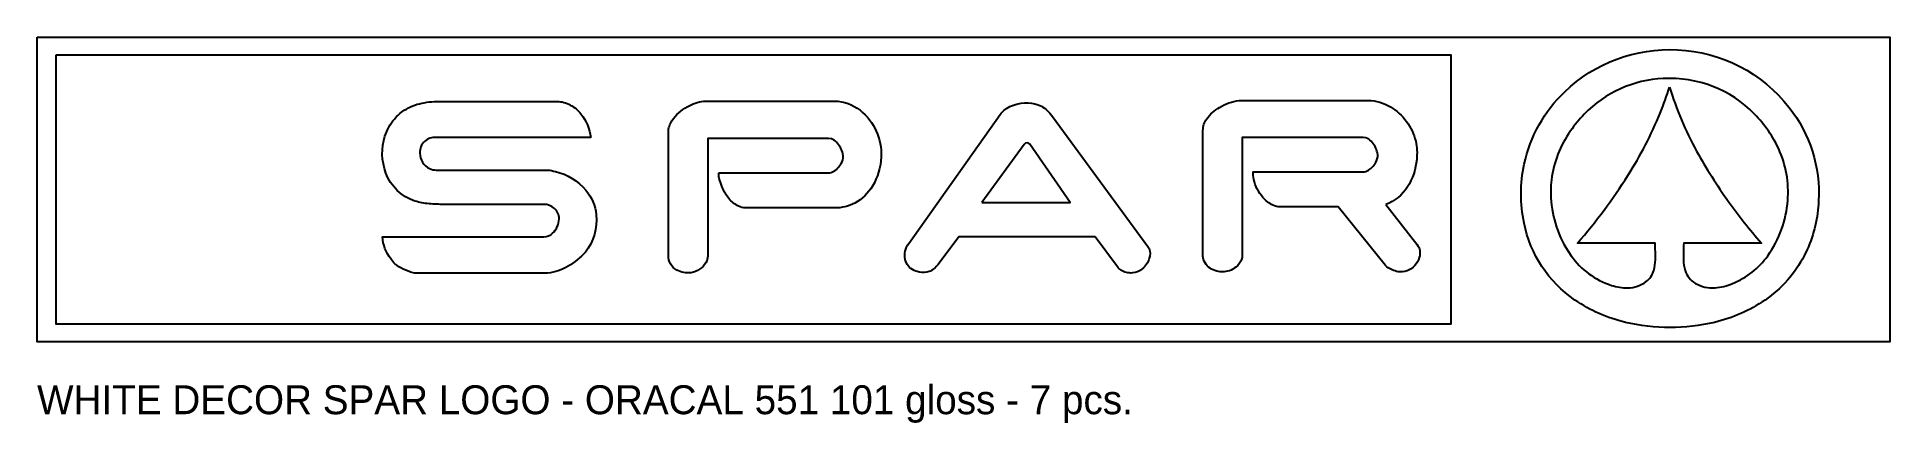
# Model space of a CAD drawing. Header units: millimetres. Extents: x 0 to 769, y -34 to 126.
import ezdxf

# ---------------------------------------------------------------- set-up
doc = ezdxf.new("R2010")
doc.units = ezdxf.units.MM
doc.layers.add('TEXT', color=2, linetype='CONTINUOUS')
doc.layers.add('VINYL_WHITE_ORACAL_551_101', color=7, linetype='CONTINUOUS')

msp = doc.modelspace()

# ---------------------------------------------------------------- linework, layer by layer
at = {"layer": 'VINYL_WHITE_ORACAL_551_101'}
for points in [[(0, 126.45), (769, 126.45), (769, 0), (0, 0)], [(7.73, 119.01), (7.73, 7.43), (586.95, 7.43), (586.95, 119.01)], [(392.06, 57.76), (428.73, 57.76), (412.07, 82.02), (411.54, 82.46), (410.87, 82.58), (410.2, 82.4), (409.66, 81.95)]]:
    msp.add_lwpolyline(points, close=True, dxfattribs=at)
for points in [[(733.45, 35.74, -0.122554), (717.15, 17.35, -0.092567), (696.21, 8.1, -0.116329), (659.2, 8.1, -0.092439), (638.26, 17.35, -0.195523), (617.16, 49.3, -0.102504), (617.18, 73.7, -0.149705), (634.05, 103.78, -0.207157), (680.88, 121.16, -0.218444), (727.18, 97.3, -0.181803), (739.4, 58.5, -0.093706), (734.68, 38.27)], [(677.48, 105.73, 0.050509), (688.78, 79.15, 0.031574), (701.91, 58.37, 0.025522), (715.63, 41.01), (683.39, 41.01, 0.007347), (683.32, 34.01, 0.06817), (683.97, 29.59, 0.195709), (688.28, 24.27, 0.15674), (696.42, 22.44, 0.07315), (703.59, 24.17, 0.145789), (718.29, 35.75, 0.136463), (726.59, 58.7), (726.73, 62.86, 0.126614), (720.94, 83.72, 0.0224), (718.58, 87.5, 0.042717), (712.81, 94.5, 0.216291), (674.95, 109.26, 0.189951), (642.16, 94.5, 0.042741), (636.39, 87.5, 0.121821), (628.51, 67.22, 0.026929), (628.23, 62.86, 0.134742), (634.46, 39.14), (636.68, 35.75, 0.163816), (653.42, 23.46, 0.083194), (660.21, 22.4, 0.153517), (667.79, 25, 0.160721), (670.99, 29.59, 0.068069), (671.64, 34.01, 0.007485), (671.58, 41.01), (639.34, 41.01, 0.038557), (660.26, 69.05, 0.044429), (673.65, 94.92, 0.021836)], [(559.75, 57.01), (572.7, 40.49, -0.246687), (573.68, 34.99, -0.226011), (568.65, 29.42, -0.144158), (564.83, 29.13, -0.123104), (560.25, 31.16), (559.68, 31.74), (540.04, 55.99), (515.92, 55.99, -0.110122), (512.87, 56.72, -0.104591), (508.79, 59.9, -0.128752), (505.01, 67.41, -0.065806), (504.76, 70.54), (550.33, 70.54, 0.133307), (552.56, 71.22, 0.146311), (555.94, 75.07, 0.180469), (556.27, 78.43, 0.137981), (553.65, 83.26, 0.114322), (551.52, 84.65), (550.33, 84.85), (500.22, 84.85), (500.22, 36.02, -0.069674), (500.02, 34.59, -0.159436), (497.47, 31, -0.174752), (491.86, 29.01, -0.16855), (486.19, 31.04, -0.224782), (483.87, 36.33), (483.87, 87.77, -0.15178), (485.48, 92.54, -0.109065), (490.76, 97.29, -0.106542), (498.85, 100.11), (500.12, 100.17), (552.48, 100.17, -0.136629), (561.69, 97.5, -0.19828), (572.17, 83.27, -0.082809), (572.58, 75.71, -0.118465), (568.77, 64.29, -0.167392)], [(229.79, 84.85), (165.6, 84.85, 0.187888), (160.81, 83.16, 0.217054), (158.89, 78.38, 0.284189), (162.89, 71.88, 0.110845), (165.6, 71.28), (212.01, 71.28, -0.03178), (215.11, 70.71, -0.157439), (227.75, 62.91, -0.153504), (232.11, 52.77, -0.187207), (227.59, 37.21, -0.065935), (220.4, 31.39, -0.116691), (211.91, 28.54), (156.7, 28.54, -0.038835), (154.42, 29.16), (151.88, 30.22, -0.062344), (148.52, 32.39, -0.056472), (146.81, 34.41, -0.143021), (143.3, 43.6), (210.35, 43.6, 0.193568), (213.97, 45.11, 0.197323), (216.69, 51.06, 0.214408), (214.72, 55.34, 0.183602), (210.35, 57.06), (168.91, 57.06, -0.022687), (162.68, 57.28, -0.056288), (156.85, 58.41, -0.230138), (144.78, 70.05, -0.168384), (144.4, 85.41, -0.095533), (148.32, 92.43, -0.073087), (152.42, 96.09, -0.095633), (159.69, 99.03, -0.054996), (167.99, 99.78), (215.76, 99.78, -0.121272), (221.32, 98.24, -0.104491), (225.73, 94.59, -0.132359)], [(282.9, 70.11), (328.48, 70.11, 0.133537), (330.7, 70.79, 0.146345), (334.08, 74.65, 0.18009), (334.4, 78.01, 0.137665), (331.79, 82.84, 0.114302), (329.66, 84.23), (328.48, 84.42), (278.35, 84.42), (278.35, 35.6, -0.130425), (277.59, 32.85, -0.216278), (271.46, 28.68, -0.15999), (265.52, 29.79, -0.281078), (262.01, 35.9), (262.01, 87.03, -0.140184), (263.5, 91.74, -0.122129), (269.81, 97.52, -0.099716), (276.71, 99.84), (278.09, 99.91), (330.95, 99.91, -0.166617), (341.55, 96.1, -0.244825), (350.32, 76.69, -0.123393), (346.73, 64.61, -0.135036), (339.43, 57.59, -0.122878), (330.95, 55.57), (294.05, 55.57, -0.113675), (291.06, 56.3, -0.108297), (287.16, 59.48, -0.075185), (284.48, 63.89, -0.026567), (283.32, 66.99, -0.085997)], [(439.18, 43.58), (382.61, 43.58), (373.98, 32.16, -0.14438), (370.25, 29.14, -0.145257), (366.3, 28.9), (364.71, 29.35, -0.23104), (360.49, 33.46), (360.27, 34.24, -0.208359), (361.79, 40.83), (399.68, 94.32, -0.139159), (404.39, 97.93, -0.174412), (415.45, 98.39, -0.137408), (420.29, 94.93), (421.4, 93.52), (460.97, 39.63, -0.209392), (461.81, 35.6), (461.61, 34.75, -0.144504), (458.65, 30.24, -0.170287), (454.63, 28.59, -0.163596), (449.77, 29.81, -0.084953), (448.35, 31.17)]]:
    msp.add_lwpolyline(points, format="xyb", close=True, dxfattribs=at)

# ---------------------------------------------------------------- texts
at = {"layer": 'TEXT'}
msp.add_text('WHITE DECOR SPAR LOGO - ORACAL 551 101 gloss - 7 pcs.', height=12, dxfattribs=at).set_placement((0, -30))

doc.saveas('drawing.dxf')
